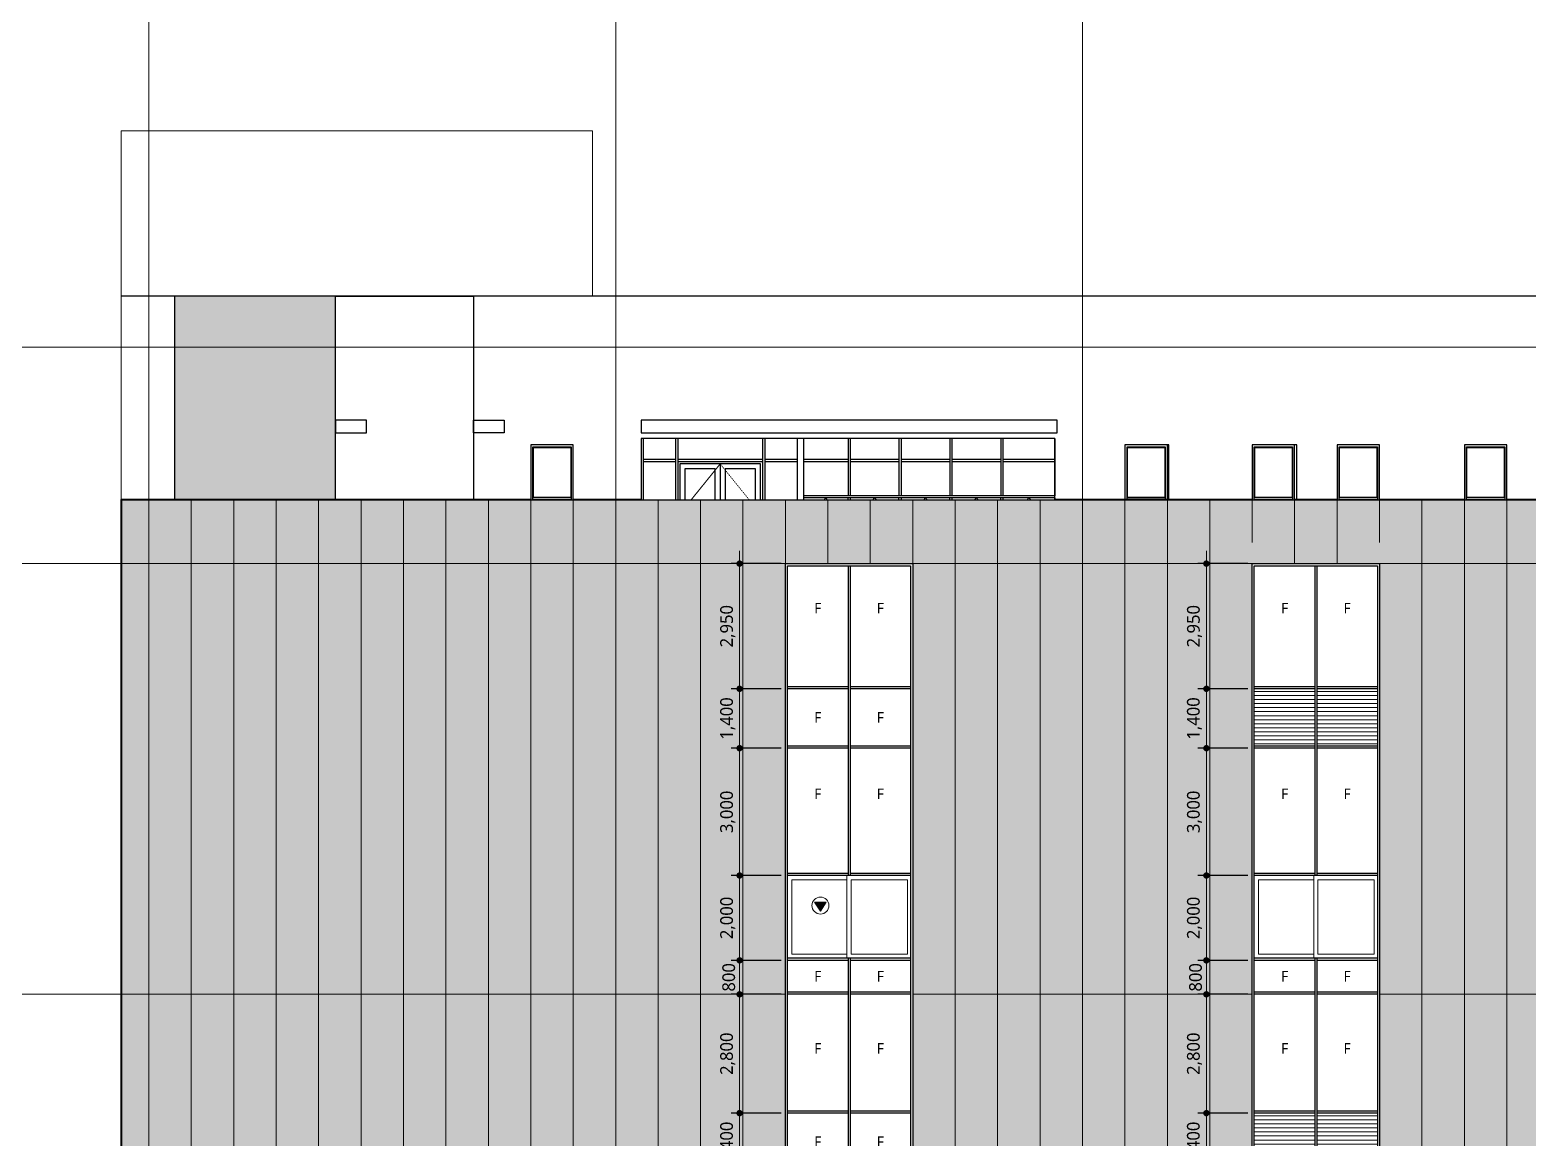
# Model space of a CAD drawing. Header units: millimetres. Extents: x 1680000 to 3024000, y 712800 to 950400.
# Drawn here: x 2767157 to 2802460, y 841973 to 868086 of the extents above; entities that cross this region are included whole.
import ezdxf
from ezdxf.enums import TextEntityAlignment as Align
from ezdxf.xclip import XClip

# ---------------------------------------------------------------- set-up
doc = ezdxf.new("R2010")
doc.units = ezdxf.units.MM
doc.set_wipeout_variables(frame=1)
for name, pattern in [('CEN', [62, 60, -1, 0, -1]), ('DASHDOT', [1, 0.5, -0.25, 0, -0.25]), ('HID', [2, 1.1, -0.9])]:
    doc.linetypes.add(name, pattern=pattern)
doc.layers.get('Defpoints').update_dxf_attribs({"color": 140})
for name, color, linetype, lineweight in [('A-AXIS-LINE', 1, 'CEN', 15), ('A-DWXK-OPEN', 1, 'HID', 15), ('A-ELEV-LIN1', 2, 'Continuous', 40), ('A-ELEV-LIN2', 7, 'Continuous', 25), ('A-ELEV-LIN3', 8, 'Continuous', 18), ('A-ELEV-WIN', 4, 'Continuous', 25), ('A-MKXS-TEXT1', 3, 'Continuous', 25)]:
    doc.layers.add(name, color=color, linetype=linetype, lineweight=lineweight)
doc.layers.add('A-XXXX-NPLT', color=144, linetype='Continuous', lineweight=15, plot=False)
doc.layers.add('A-XXXX-SOLD', color=252, linetype='Continuous')
doc.layers.add('입면색상', color=7, linetype='Continuous')
doc.styles.add('HY울릉도L', font='')
doc.styles.add('맑은고딕', font='malgun.ttf')
doc.styles.get('HY울릉도L').set_extended_font_data('HYwulM')
doc.dimstyles.new('CDIM', dxfattribs={"dimtxt": 3, "dimasz": 1.5, "dimexe": 2, "dimexo": 1, "dimgap": 1, "dimtad": 1, "dimdec": 0, "dimrnd": 0.5, "dimzin": 0, "dimdsep": 32, "dimlunit": 6, "dimtxsty": 'HY울릉도L', "dimblk1": '_CIDOT', "dimblk2": '_CIDOT', "dimsah": 1, "dimcen": 5.5, "dimclrd": 2, "dimclre": 2, "dimclrt": 7, "dimadec": 0, "dimazin": 0, "dimtfac": 1, "dimtdec": 0, "dimtix": 1, "dimtmove": 2, "dimatfit": 1, "dimldrblk": '_CIDOT', "dimfxl": 1, "dimtolj": 1, "dimtzin": 0, "dimlwd": -1, "dimarcsym": 0})

# ---------------------------------------------------------------- blocks, each defined once
blk = doc.blocks.new('A$C90b9fe37')
blk.add_wipeout([(0, 0), (0, -2000), (1000, -2000), (1000, 0)]).dxf.layer = 'A-ELEV-LIN3'
at = {"layer": 'A-DWXK-OPEN', "ltscale": 50}
blk.add_lwpolyline([(950, -1950), (500, -1300), (50, -1950)], dxfattribs=at)
at = {"layer": 'A-ELEV-WIN'}
for points in [[(1000, -2000), (1000, 0), (0, 0), (0, -2000), (1000, -2000)], [(950, -1250), (50, -1250)], [(950, -1300), (50, -1300)]]:
    blk.add_lwpolyline(points, dxfattribs=at)
for points in [[(50, -1950), (50, -50), (950, -50), (950, -1950)], [(170, -1830), (170, -1420), (830, -1420), (830, -1830)]]:
    blk.add_lwpolyline(points, close=True, dxfattribs=at)
at = {"layer": 'A-ELEV-WIN', "color": 252, "true_color": 0x939598}
for points in [[(60, -1240), (60, -60), (940, -60), (940, -1240)], [(180, -1820), (180, -1430), (820, -1430), (820, -1820)]]:
    blk.add_lwpolyline(points, close=True, dxfattribs=at)
blk = doc.blocks.new('axis')
at = {"layer": 'A-AXIS-LINE'}
for p, q in [((4621438.1, -355868.7), (4883538.1, -355868.7)), ((4621438.1, -360968.7), (4883538.1, -360968.7)), ((4621438.1, -371118.7), (4883538.1, -371118.7))]:
    blk.add_line(p, q, dxfattribs=at)
blk = doc.blocks.new('_CIDOT')
at = {"color": 0, "linetype": 'ByBlock'}
blk.add_line((2, 0), (-1, 0), dxfattribs=at)
at = {"color": 0, "linetype": 'ByBlock', "const_width": 0.5}
blk.add_lwpolyline([(-0.25, 0, 1), (0.25, 0, 1)], format="xyb", close=True, dxfattribs=at)
blk = doc.blocks.new('*D51')
at = {"layer": 'A-XXXX-NPLT', "transparency": 16777216}
for p, q in [((-1080, 40850), (-1080, 41000)), ((-1080, 40700), (-1080, 39900)), ((-1080, 39750), (-1080, 39600))]:
    blk.add_line(p, q, dxfattribs=at)
at = {"layer": 'A-XXXX-NPLT', "lineweight": -2, "transparency": 16777216}
for p, q in [((-100, 40700), (-1280, 40700)), ((-100, 39900), (-1280, 39900))]:
    blk.add_line(p, q, dxfattribs=at)
at = {"layer": 'Defpoints', "color": 0, "transparency": 16777216}
for p in [(0, 40700), (-1080, 39900), (0, 39900)]:
    blk.add_point(p, dxfattribs=at)
at = {"layer": 'A-XXXX-NPLT', "transparency": 16777216, "xscale": 150, "yscale": 150, "zscale": 150}
for p, rotation in [((-1080, 40700), 270), ((-1080, 39900), 90)]:
    blk.add_blockref('_CIDOT', p, dxfattribs=dict(at, rotation=rotation))
at = {"layer": 'A-XXXX-NPLT', "color": 3, "transparency": 16777216, "insert": (-1335, 40300), "char_height": 300, "attachment_point": 5, "rotation": 90, "style": '맑은고딕'}
blk.add_mtext('\\A1;800', dxfattribs=at)
blk = doc.blocks.new('*D52')
at = {"layer": 'A-XXXX-NPLT', "lineweight": -2, "transparency": 16777216}
for p, q in [((-100, 42700), (-1280, 42700)), ((-100, 40700), (-1280, 40700))]:
    blk.add_line(p, q, dxfattribs=at)
at = {"layer": 'A-XXXX-NPLT', "transparency": 16777216}
blk.add_line((-1080, 40850), (-1080, 42550), dxfattribs=at)
at = {"layer": 'Defpoints', "color": 0, "transparency": 16777216}
for p in [(-1080, 42700), (0, 42700), (0, 40700)]:
    blk.add_point(p, dxfattribs=at)
at = {"layer": 'A-XXXX-NPLT', "transparency": 16777216, "xscale": 150, "yscale": 150, "zscale": 150}
for p, rotation in [((-1080, 42700), 90), ((-1080, 40700), 270)]:
    blk.add_blockref('_CIDOT', p, dxfattribs=dict(at, rotation=rotation))
at = {"layer": 'A-XXXX-NPLT', "color": 3, "transparency": 16777216, "insert": (-1360, 41700), "char_height": 300, "attachment_point": 5, "rotation": 90, "style": '맑은고딕'}
blk.add_mtext('\\A1;2,000', dxfattribs=at)
blk = doc.blocks.new('*D53')
at = {"layer": 'A-XXXX-NPLT', "lineweight": -2, "transparency": 16777216}
for p, q in [((-100, 50050), (-1280, 50050)), ((-100, 47100), (-1280, 47100))]:
    blk.add_line(p, q, dxfattribs=at)
at = {"layer": 'A-XXXX-NPLT', "transparency": 16777216}
blk.add_line((-1080, 47250), (-1080, 49900), dxfattribs=at)
at = {"layer": 'Defpoints', "color": 0, "transparency": 16777216}
for p in [(-1080, 50050), (0, 50050), (0, 47100)]:
    blk.add_point(p, dxfattribs=at)
at = {"layer": 'A-XXXX-NPLT', "transparency": 16777216, "xscale": 150, "yscale": 150, "zscale": 150}
for p, rotation in [((-1080, 50050), 90), ((-1080, 47100), 270)]:
    blk.add_blockref('_CIDOT', p, dxfattribs=dict(at, rotation=rotation))
at = {"layer": 'A-XXXX-NPLT', "color": 3, "transparency": 16777216, "insert": (-1360, 48575), "char_height": 300, "attachment_point": 5, "rotation": 90, "style": '맑은고딕'}
blk.add_mtext('\\A1;2,950', dxfattribs=at)
blk = doc.blocks.new('*D54')
at = {"layer": 'A-XXXX-NPLT', "lineweight": -2, "transparency": 16777216}
for p, q in [((-100, 47100), (-1280, 47100)), ((-100, 45700), (-1280, 45700))]:
    blk.add_line(p, q, dxfattribs=at)
at = {"layer": 'A-XXXX-NPLT', "transparency": 16777216}
blk.add_line((-1080, 46950), (-1080, 45850), dxfattribs=at)
at = {"layer": 'Defpoints', "color": 0, "transparency": 16777216}
for p in [(0, 47100), (-1080, 45700), (0, 45700)]:
    blk.add_point(p, dxfattribs=at)
at = {"layer": 'A-XXXX-NPLT', "transparency": 16777216, "xscale": 150, "yscale": 150, "zscale": 150}
for p, rotation in [((-1080, 47100), 90), ((-1080, 45700), 270)]:
    blk.add_blockref('_CIDOT', p, dxfattribs=dict(at, rotation=rotation))
at = {"layer": 'A-XXXX-NPLT', "color": 3, "transparency": 16777216, "insert": (-1361, 46400), "char_height": 300, "attachment_point": 5, "rotation": 90, "style": '맑은고딕'}
blk.add_mtext('\\A1;1,400', dxfattribs=at)
blk = doc.blocks.new('*D55')
at = {"layer": 'A-XXXX-NPLT', "lineweight": -2, "transparency": 16777216}
for p, q in [((-100, 45700), (-1280, 45700)), ((-100, 42700), (-1280, 42700))]:
    blk.add_line(p, q, dxfattribs=at)
at = {"layer": 'A-XXXX-NPLT', "transparency": 16777216}
blk.add_line((-1080, 45550), (-1080, 42850), dxfattribs=at)
at = {"layer": 'Defpoints', "color": 0, "transparency": 16777216}
for p in [(0, 45700), (-1080, 42700), (0, 42700)]:
    blk.add_point(p, dxfattribs=at)
at = {"layer": 'A-XXXX-NPLT', "transparency": 16777216, "xscale": 150, "yscale": 150, "zscale": 150}
for p, rotation in [((-1080, 45700), 90), ((-1080, 42700), 270)]:
    blk.add_blockref('_CIDOT', p, dxfattribs=dict(at, rotation=rotation))
at = {"layer": 'A-XXXX-NPLT', "color": 3, "transparency": 16777216, "insert": (-1360, 44200), "char_height": 300, "attachment_point": 5, "rotation": 90, "style": '맑은고딕'}
blk.add_mtext('\\A1;3,000', dxfattribs=at)
blk = doc.blocks.new('*D58')
at = {"layer": 'A-XXXX-NPLT', "lineweight": -2, "transparency": 16777216}
for p, q in [((-100, 39900), (-1280, 39900)), ((-100, 37100), (-1280, 37100))]:
    blk.add_line(p, q, dxfattribs=at)
at = {"layer": 'A-XXXX-NPLT', "transparency": 16777216}
blk.add_line((-1080, 37250), (-1080, 39750), dxfattribs=at)
at = {"layer": 'Defpoints', "color": 0, "transparency": 16777216}
for p in [(-1080, 39900), (0, 39900), (0, 37100)]:
    blk.add_point(p, dxfattribs=at)
at = {"layer": 'A-XXXX-NPLT', "transparency": 16777216, "xscale": 150, "yscale": 150, "zscale": 150}
for p, rotation in [((-1080, 39900), 90), ((-1080, 37100), 270)]:
    blk.add_blockref('_CIDOT', p, dxfattribs=dict(at, rotation=rotation))
at = {"layer": 'A-XXXX-NPLT', "color": 3, "transparency": 16777216, "insert": (-1360, 38500), "char_height": 300, "attachment_point": 5, "rotation": 90, "style": '맑은고딕'}
blk.add_mtext('\\A1;2,800', dxfattribs=at)
blk = doc.blocks.new('*D59')
at = {"layer": 'A-XXXX-NPLT', "lineweight": -2, "transparency": 16777216}
for p, q in [((-100, 37100), (-1280, 37100)), ((-100, 35700), (-1280, 35700))]:
    blk.add_line(p, q, dxfattribs=at)
at = {"layer": 'A-XXXX-NPLT', "transparency": 16777216}
blk.add_line((-1080, 36950), (-1080, 35850), dxfattribs=at)
at = {"layer": 'Defpoints', "color": 0, "transparency": 16777216}
for p in [(0, 37100), (-1080, 35700), (0, 35700)]:
    blk.add_point(p, dxfattribs=at)
at = {"layer": 'A-XXXX-NPLT', "transparency": 16777216, "xscale": 150, "yscale": 150, "zscale": 150}
for p, rotation in [((-1080, 37100), 90), ((-1080, 35700), 270)]:
    blk.add_blockref('_CIDOT', p, dxfattribs=dict(at, rotation=rotation))
at = {"layer": 'A-XXXX-NPLT', "color": 3, "transparency": 16777216, "insert": (-1361, 36400), "char_height": 300, "attachment_point": 5, "rotation": 90, "style": '맑은고딕'}
blk.add_mtext('\\A1;1,400', dxfattribs=at)
blk = doc.blocks.new('*D71')
at = {"layer": 'A-XXXX-NPLT', "transparency": 16777216}
for p, q in [((-1080, 40950), (-1080, 41100)), ((-1080, 40800), (-1080, 40000)), ((-1080, 39850), (-1080, 39700))]:
    blk.add_line(p, q, dxfattribs=at)
at = {"layer": 'A-XXXX-NPLT', "lineweight": -2, "transparency": 16777216}
for p, q in [((-100, 40800), (-1280, 40800)), ((-100, 40000), (-1280, 40000))]:
    blk.add_line(p, q, dxfattribs=at)
at = {"layer": 'Defpoints', "color": 0, "transparency": 16777216}
for p in [(0, 40800), (-1080, 40000), (0, 40000)]:
    blk.add_point(p, dxfattribs=at)
at = {"layer": 'A-XXXX-NPLT', "transparency": 16777216, "xscale": 150, "yscale": 150, "zscale": 150}
for p, rotation in [((-1080, 40800), 270), ((-1080, 40000), 90)]:
    blk.add_blockref('_CIDOT', p, dxfattribs=dict(at, rotation=rotation))
at = {"layer": 'A-XXXX-NPLT', "color": 3, "transparency": 16777216, "insert": (-1335, 40400), "char_height": 300, "attachment_point": 5, "rotation": 90, "style": '맑은고딕'}
blk.add_mtext('\\A1;800', dxfattribs=at)
blk = doc.blocks.new('*D72')
at = {"layer": 'A-XXXX-NPLT', "lineweight": -2, "transparency": 16777216}
for p, q in [((-100, 42800), (-1280, 42800)), ((-100, 40800), (-1280, 40800))]:
    blk.add_line(p, q, dxfattribs=at)
at = {"layer": 'A-XXXX-NPLT', "transparency": 16777216}
blk.add_line((-1080, 40950), (-1080, 42650), dxfattribs=at)
at = {"layer": 'Defpoints', "color": 0, "transparency": 16777216}
for p in [(-1080, 42800), (0, 42800), (0, 40800)]:
    blk.add_point(p, dxfattribs=at)
at = {"layer": 'A-XXXX-NPLT', "transparency": 16777216, "xscale": 150, "yscale": 150, "zscale": 150}
for p, rotation in [((-1080, 42800), 90), ((-1080, 40800), 270)]:
    blk.add_blockref('_CIDOT', p, dxfattribs=dict(at, rotation=rotation))
at = {"layer": 'A-XXXX-NPLT', "color": 3, "transparency": 16777216, "insert": (-1360, 41800), "char_height": 300, "attachment_point": 5, "rotation": 90, "style": '맑은고딕'}
blk.add_mtext('\\A1;2,000', dxfattribs=at)
blk = doc.blocks.new('*D73')
at = {"layer": 'A-XXXX-NPLT', "lineweight": -2, "transparency": 16777216}
for p, q in [((-100, 50150), (-1280, 50150)), ((-100, 47200), (-1280, 47200))]:
    blk.add_line(p, q, dxfattribs=at)
at = {"layer": 'A-XXXX-NPLT', "transparency": 16777216}
blk.add_line((-1080, 47350), (-1080, 50000), dxfattribs=at)
at = {"layer": 'Defpoints', "color": 0, "transparency": 16777216}
for p in [(-1080, 50150), (0, 50150), (0, 47200)]:
    blk.add_point(p, dxfattribs=at)
at = {"layer": 'A-XXXX-NPLT', "transparency": 16777216, "xscale": 150, "yscale": 150, "zscale": 150}
for p, rotation in [((-1080, 50150), 90), ((-1080, 47200), 270)]:
    blk.add_blockref('_CIDOT', p, dxfattribs=dict(at, rotation=rotation))
at = {"layer": 'A-XXXX-NPLT', "color": 3, "transparency": 16777216, "insert": (-1360, 48675), "char_height": 300, "attachment_point": 5, "rotation": 90, "style": '맑은고딕'}
blk.add_mtext('\\A1;2,950', dxfattribs=at)
blk = doc.blocks.new('*D74')
at = {"layer": 'A-XXXX-NPLT', "lineweight": -2, "transparency": 16777216}
for p, q in [((-100, 47200), (-1280, 47200)), ((-100, 45800), (-1280, 45800))]:
    blk.add_line(p, q, dxfattribs=at)
at = {"layer": 'A-XXXX-NPLT', "transparency": 16777216}
blk.add_line((-1080, 47050), (-1080, 45950), dxfattribs=at)
at = {"layer": 'Defpoints', "color": 0, "transparency": 16777216}
for p in [(0, 47200), (-1080, 45800), (0, 45800)]:
    blk.add_point(p, dxfattribs=at)
at = {"layer": 'A-XXXX-NPLT', "transparency": 16777216, "xscale": 150, "yscale": 150, "zscale": 150}
for p, rotation in [((-1080, 47200), 90), ((-1080, 45800), 270)]:
    blk.add_blockref('_CIDOT', p, dxfattribs=dict(at, rotation=rotation))
at = {"layer": 'A-XXXX-NPLT', "color": 3, "transparency": 16777216, "insert": (-1361, 46500), "char_height": 300, "attachment_point": 5, "rotation": 90, "style": '맑은고딕'}
blk.add_mtext('\\A1;1,400', dxfattribs=at)
blk = doc.blocks.new('*D75')
at = {"layer": 'A-XXXX-NPLT', "lineweight": -2, "transparency": 16777216}
for p, q in [((-100, 45800), (-1280, 45800)), ((-100, 42800), (-1280, 42800))]:
    blk.add_line(p, q, dxfattribs=at)
at = {"layer": 'A-XXXX-NPLT', "transparency": 16777216}
blk.add_line((-1080, 45650), (-1080, 42950), dxfattribs=at)
at = {"layer": 'Defpoints', "color": 0, "transparency": 16777216}
for p in [(0, 45800), (-1080, 42800), (0, 42800)]:
    blk.add_point(p, dxfattribs=at)
at = {"layer": 'A-XXXX-NPLT', "transparency": 16777216, "xscale": 150, "yscale": 150, "zscale": 150}
for p, rotation in [((-1080, 45800), 90), ((-1080, 42800), 270)]:
    blk.add_blockref('_CIDOT', p, dxfattribs=dict(at, rotation=rotation))
at = {"layer": 'A-XXXX-NPLT', "color": 3, "transparency": 16777216, "insert": (-1360, 44300), "char_height": 300, "attachment_point": 5, "rotation": 90, "style": '맑은고딕'}
blk.add_mtext('\\A1;3,000', dxfattribs=at)
blk = doc.blocks.new('*D77')
at = {"layer": 'A-XXXX-NPLT', "lineweight": -2, "transparency": 16777216}
for p, q in [((-100, 40000), (-1280, 40000)), ((-100, 37200), (-1280, 37200))]:
    blk.add_line(p, q, dxfattribs=at)
at = {"layer": 'A-XXXX-NPLT', "transparency": 16777216}
blk.add_line((-1080, 37350), (-1080, 39850), dxfattribs=at)
at = {"layer": 'Defpoints', "color": 0, "transparency": 16777216}
for p in [(-1080, 40000), (0, 40000), (0, 37200)]:
    blk.add_point(p, dxfattribs=at)
at = {"layer": 'A-XXXX-NPLT', "transparency": 16777216, "xscale": 150, "yscale": 150, "zscale": 150}
for p, rotation in [((-1080, 40000), 90), ((-1080, 37200), 270)]:
    blk.add_blockref('_CIDOT', p, dxfattribs=dict(at, rotation=rotation))
at = {"layer": 'A-XXXX-NPLT', "color": 3, "transparency": 16777216, "insert": (-1360, 38600), "char_height": 300, "attachment_point": 5, "rotation": 90, "style": '맑은고딕'}
blk.add_mtext('\\A1;2,800', dxfattribs=at)
blk = doc.blocks.new('*D78')
at = {"layer": 'A-XXXX-NPLT', "lineweight": -2, "transparency": 16777216}
for p, q in [((-100, 37200), (-1280, 37200)), ((-100, 35800), (-1280, 35800))]:
    blk.add_line(p, q, dxfattribs=at)
at = {"layer": 'A-XXXX-NPLT', "transparency": 16777216}
blk.add_line((-1080, 37050), (-1080, 35950), dxfattribs=at)
at = {"layer": 'Defpoints', "color": 0, "transparency": 16777216}
for p in [(0, 37200), (-1080, 35800), (0, 35800)]:
    blk.add_point(p, dxfattribs=at)
at = {"layer": 'A-XXXX-NPLT', "transparency": 16777216, "xscale": 150, "yscale": 150, "zscale": 150}
for p, rotation in [((-1080, 37200), 90), ((-1080, 35800), 270)]:
    blk.add_blockref('_CIDOT', p, dxfattribs=dict(at, rotation=rotation))
at = {"layer": 'A-XXXX-NPLT', "color": 3, "transparency": 16777216, "insert": (-1361, 36500), "char_height": 300, "attachment_point": 5, "rotation": 90, "style": '맑은고딕'}
blk.add_mtext('\\A1;1,400', dxfattribs=at)
blk = doc.blocks.new('소방관진입창')
at = {"layer": 'A-DWXK-OPEN', "linetype": 'Continuous', "ltscale": 50, "true_color": 0xcd2027}
h = blk.add_hatch(color=242, dxfattribs=at)
h.dxf.hatch_style = 1
h.paths.add_polyline_path([(138, 80), (-138, 80), (0, -130)])
at = {"layer": 'A-DWXK-OPEN', "color": 242, "linetype": 'Continuous', "ltscale": 50, "true_color": 0xcd2027}
blk.add_lwpolyline([(-138, 80), (0, -130), (138, 80)], close=True, dxfattribs=at)
blk.add_circle((0, 0), 200, dxfattribs=at)
blk = doc.blocks.new('AW-1')
blk.add_wipeout([(9800, 3000), (0, 3000), (0, 0), (9800, 0)])
at = {"layer": 'A-DWXK-OPEN', "linetype": 'DASHDOT', "ltscale": 10}
for points in [[(1862.5, 2350), (912.5, 1175), (1862.5, 0)], [(1862.5, 0), (2812.5, 1175), (1862.5, 2350)]]:
    blk.add_lwpolyline(points, dxfattribs=at)
at = {"layer": 'A-DWXK-OPEN', "ltscale": 50}
for points in [[(3825, 850), (4350, 1550), (4875, 850)], [(4925, 850), (5500, 1550), (6075, 850)], [(6125, 850), (6700, 1550), (7275, 850)], [(7325, 850), (7900, 1550), (8475, 850)], [(8525, 850), (9137.5, 1550), (9750, 850)]]:
    blk.add_lwpolyline(points, dxfattribs=at)
at = {"layer": 'A-ELEV-WIN'}
for p, q in [((50, 3000), (50, 0)), ((812.5, 2950), (50, 2950)), ((812.5, 3000), (812.5, 0)), ((862.5, 3000), (862.5, 0)), ((2862.5, 2950), (862.5, 2950)), ((2862.5, 3000), (2862.5, 0)), ((2912.5, 3000), (2912.5, 0)), ((3675, 2950), (2912.5, 2950)), ((3675, 3000), (3675, 0)), ((3825, 3000), (3825, 0)), ((4875, 2950), (3825, 2950)), ((4875, 3000), (4875, 1600)), ((4925, 3000), (4925, 1600)), ((6075, 2950), (4925, 2950)), ((6075, 3000), (6075, 1600)), ((6125, 3000), (6125, 1600)), ((7275, 2950), (6125, 2950)), ((7275, 3000), (7275, 1600)), ((7325, 3000), (7325, 1600)), ((8475, 2950), (7325, 2950)), ((8475, 3000), (8475, 1600)), ((8525, 3000), (8525, 1600)), ((9750, 2950), (8525, 2950)), ((9750, 3000), (9750, 1600)), ((812.5, 2450), (50, 2450)), ((812.5, 2400), (50, 2400)), ((2862.5, 2450), (862.5, 2450)), ((2862.5, 2400), (862.5, 2400)), ((1862.5, 2350), (1862.5, 0)), ((3675, 2450), (2912.5, 2450)), ((3675, 2400), (2912.5, 2400)), ((4875, 2450), (3825, 2450)), ((4875, 2400), (3825, 2400)), ((6075, 2450), (4925, 2450)), ((6075, 2400), (4925, 2400)), ((7275, 2450), (6125, 2450)), ((7275, 2400), (6125, 2400)), ((8475, 2450), (7325, 2450)), ((8475, 2400), (7325, 2400)), ((9750, 2450), (8525, 2450)), ((9750, 2400), (8525, 2400)), ((9750, 1600), (3825, 1600)), ((9750, 1550), (3825, 1550)), ((9750, 1550), (9750, 850)), ((9750, 850), (3825, 850)), ((9750, 800), (3825, 800)), ((4875, 800), (4875, 0)), ((4925, 800), (4925, 0)), ((6075, 800), (6075, 0)), ((6125, 800), (6125, 0)), ((7275, 800), (7275, 0)), ((7325, 800), (7325, 0)), ((8475, 800), (8475, 0)), ((8525, 800), (8525, 0)), ((9750, 800), (9750, 0)), ((812.5, 50), (50, 50)), ((3675, 50), (2912.5, 50)), ((4875, 50), (3825, 50)), ((6075, 50), (4925, 50)), ((7275, 50), (6125, 50)), ((8475, 50), (7325, 50)), ((9750, 50), (8525, 50))]:
    blk.add_line(p, q, dxfattribs=at)
for points in [[(9800, 3000), (0, 3000), (0, 0), (9800, 0)], [(1742.5, 120), (1742.5, 2230), (1032.5, 2230), (1032.5, 120)], [(1982.5, 120), (2692.5, 120), (2692.5, 2230), (1982.5, 2230)], [(4755, 970), (4755, 1430), (3945, 1430), (3945, 970)], [(5955, 970), (5955, 1430), (5045, 1430), (5045, 970)], [(7155, 970), (7155, 1430), (6245, 1430), (6245, 970)], [(8355, 970), (8355, 1430), (7445, 1430), (7445, 970)], [(9630, 970), (9630, 1430), (8645, 1430), (8645, 970)]]:
    blk.add_lwpolyline(points, close=True, dxfattribs=at)
for points in [[(2812.5, 0), (2812.5, 2350), (912.5, 2350), (912.5, 0)], [(3825, 1550), (3825, 850), (4875, 850), (4875, 1550), (3825, 1550)], [(4925, 1550), (4925, 850), (6075, 850), (6075, 1550), (4925, 1550)], [(6125, 1550), (6125, 850), (7275, 850), (7275, 1550), (6125, 1550)], [(7325, 1550), (7325, 850), (8475, 850), (8475, 1550), (7325, 1550)], [(8525, 1550), (8525, 850), (9750, 850), (9750, 1550), (8525, 1550)]]:
    blk.add_lwpolyline(points, dxfattribs=at)
at = {"layer": 'A-ELEV-WIN', "color": 252, "true_color": 0x939598}
for points in [[(4745, 980), (4745, 1420), (3955, 1420), (3955, 980)], [(5945, 980), (5945, 1420), (5055, 1420), (5055, 980)], [(7145, 980), (7145, 1420), (6255, 1420), (6255, 980)], [(8345, 980), (8345, 1420), (7455, 1420), (7455, 980)], [(9620, 980), (9620, 1420), (8655, 1420), (8655, 980)]]:
    blk.add_lwpolyline(points, close=True, dxfattribs=at)
blk = doc.blocks.new('입면창2')
blk.add_wipeout([(0, 50050), (3000, 50050), (3000, 200), (0, 200)]).dxf.layer = 'A-ELEV-LIN3'
at = {"layer": 'A-ELEV-LIN3'}
h = blk.add_hatch(dxfattribs=at)
h.set_pattern_fill('ANSI31', color=253, scale=30, angle=315)
h.set_pattern_definition([(0, (-59545.61, -62760), (2e-14, 95.25), [])])
h.paths.add_polyline_path([(2950, 45750), (2950, 47100), (1525, 47100), (1525, 45750)])
h.paths.add_polyline_path([(50, 47100), (50, 45750), (1475, 45750), (1475, 47100)])
h = blk.add_hatch(dxfattribs=at)
h.set_pattern_fill('ANSI31', color=253, scale=30, angle=315)
h.set_pattern_definition([(0, (-59545.61, -72760), (2e-14, 95.25), [])])
h.paths.add_polyline_path([(2950, 35750), (2950, 37100), (1525, 37100), (1525, 35750)])
h.paths.add_polyline_path([(50, 37100), (50, 35750), (1475, 35750), (1475, 37100)])
at = {"layer": 'A-ELEV-LIN3', "color": 253}
for points in [[(1450, 40850), (150, 40850), (150, 42600), (1450, 42600)], [(1450, 42700), (1450, 40750)]]:
    blk.add_lwpolyline(points, dxfattribs=at)
blk.add_lwpolyline([(1550, 42600), (2875, 42600), (2875, 40850), (1550, 40850)], close=True, dxfattribs=at)
at = {"layer": 'A-ELEV-WIN'}
blk.add_lwpolyline([(3000, 200), (0, 200), (0, 50050), (3000, 50050)], close=True, dxfattribs=at)
for points in [[(50, 250), (50, 50000), (2950, 50000), (2950, 250)], [(1475, 50000), (1475, 42700)], [(1525, 50000), (1525, 42700)], [(1475, 47150), (50, 47150)], [(1475, 47100), (50, 47100)], [(2950, 47150), (1525, 47150)], [(2950, 47100), (1525, 47100)], [(1475, 45750), (50, 45750)], [(1475, 45700), (50, 45700)], [(2950, 45750), (1525, 45750)], [(2950, 45700), (1525, 45700)], [(1475, 42750), (50, 42750)], [(2950, 42750), (1525, 42750)], [(2950, 42700), (50, 42700)], [(2950, 40750), (50, 40750)], [(1475, 40700), (50, 40700)], [(1475, 40750), (1475, 32700)], [(1525, 40750), (1525, 32700)], [(2950, 40700), (1525, 40700)], [(1475, 39950), (50, 39950)], [(1475, 39900), (50, 39900)], [(2950, 39950), (1525, 39950)], [(2950, 39900), (1525, 39900)], [(1475, 37150), (50, 37150)], [(1475, 37100), (50, 37100)], [(2950, 37150), (1525, 37150)], [(2950, 37100), (1525, 37100)]]:
    blk.add_lwpolyline(points, dxfattribs=at)
at = {"layer": 'A-MKXS-TEXT1', "style": '맑은고딕'}
for p in [(762.5, 49000), (2237.5, 49000), (762.5, 44625), (2237.5, 44625), (762.5, 40325), (2237.5, 40325), (762.5, 38625), (2237.5, 38625)]:
    blk.add_text('F', height=250, dxfattribs=at).set_placement(p, align=Align.MIDDLE_CENTER)
at = {"layer": 'A-XXXX-NPLT'}
for base, p1, p2, picture, middle in [((-1080, 50050), (0, 47100), (0, 50050), '*D53', (-1360.2, 48575)), ((-1080, 45700), (0, 47100), (0, 45700), '*D54', (-1361, 46400)), ((-1080, 42700), (0, 45700), (0, 42700), '*D55', (-1360.2, 44200)), ((-1080, 42700), (0, 40700), (0, 42700), '*D52', (-1360.2, 41700)), ((-1080, 39900), (0, 37100), (0, 39900), '*D58', (-1360.2, 38500)), ((-1080, 35700), (0, 37100), (0, 35700), '*D59', (-1361, 36400))]:
    dim = blk.add_linear_dim(base=base, p1=p1, p2=p2, angle=90, dimstyle='CDIM', override={"dimscale": 100, "dimtxsty": '맑은고딕', "dimclrd": 256, "dimclre": 256, "dimclrt": 3}, dxfattribs=at)
    dim.commit()
    dim.dimension.update_dxf_attribs({"geometry": picture, "text_midpoint": middle})
dim = blk.add_aligned_dim(p1=(0, 40700), p2=(0, 39900), distance=-1080, dimstyle='CDIM', override={"dimscale": 100, "dimtxsty": '맑은고딕', "dimclrd": 256, "dimclre": 256, "dimclrt": 3}, dxfattribs=at)
dim.commit()
dim.dimension.update_dxf_attribs({"geometry": '*D51', "text_midpoint": (-1335, 40300)})
blk = doc.blocks.new('입면창_그릴x')
blk.add_wipeout([(0, 50150), (3000, 50150), (3000, 300), (0, 300)]).dxf.layer = 'A-ELEV-LIN3'
at = {"layer": 'A-ELEV-LIN3', "color": 253}
for points in [[(1450, 42800), (1450, 40850)], [(1450, 40950), (150, 40950), (150, 42700), (1450, 42700)]]:
    blk.add_lwpolyline(points, dxfattribs=at)
blk.add_lwpolyline([(1550, 42700), (2875, 42700), (2875, 40950), (1550, 40950)], close=True, dxfattribs=at)
at = {"layer": 'A-ELEV-WIN'}
blk.add_lwpolyline([(3000, 300), (0, 300), (0, 50150), (3000, 50150)], close=True, dxfattribs=at)
for points in [[(50, 350), (50, 50100), (2950, 50100), (2950, 350)], [(1475, 50100), (1475, 42800)], [(1525, 50100), (1525, 42800)], [(1475, 47250), (50, 47250)], [(1475, 47200), (50, 47200)], [(2950, 47250), (1525, 47250)], [(2950, 47200), (1525, 47200)], [(1475, 45850), (50, 45850)], [(1475, 45800), (50, 45800)], [(2950, 45850), (1525, 45850)], [(2950, 45800), (1525, 45800)], [(1475, 42850), (50, 42850)], [(2950, 42800), (50, 42800)], [(2950, 42850), (1525, 42850)], [(2950, 40850), (50, 40850)], [(1475, 40800), (50, 40800)], [(1475, 40850), (1475, 32800)], [(1525, 40850), (1525, 32800)], [(2950, 40800), (1525, 40800)], [(1475, 40050), (50, 40050)], [(1475, 40000), (50, 40000)], [(2950, 40050), (1525, 40050)], [(2950, 40000), (1525, 40000)], [(1475, 37250), (50, 37250)], [(1475, 37200), (50, 37200)], [(2950, 37250), (1525, 37250)], [(2950, 37200), (1525, 37200)]]:
    blk.add_lwpolyline(points, dxfattribs=at)
at = {"layer": 'A-MKXS-TEXT1', "style": '맑은고딕'}
for p in [(762.5, 49100), (2237.5, 49100), (762.5, 46525), (2237.5, 46525), (762.5, 44725), (2237.5, 44725), (762.5, 40425), (2237.5, 40425), (762.5, 38725), (2237.5, 38725), (762.5, 36525), (2237.5, 36525)]:
    blk.add_text('F', height=250, dxfattribs=at).set_placement(p, align=Align.MIDDLE_CENTER)
at = {"layer": 'A-XXXX-NPLT'}
for base, p1, p2, picture, middle in [((-1080, 50150), (0, 47200), (0, 50150), '*D73', (-1360.2, 48675)), ((-1080, 45800), (0, 47200), (0, 45800), '*D74', (-1361, 46500)), ((-1080, 42800), (0, 45800), (0, 42800), '*D75', (-1360.2, 44300)), ((-1080, 42800), (0, 40800), (0, 42800), '*D72', (-1360.2, 41800)), ((-1080, 40000), (0, 37200), (0, 40000), '*D77', (-1360.2, 38600)), ((-1080, 35800), (0, 37200), (0, 35800), '*D78', (-1361, 36500))]:
    dim = blk.add_linear_dim(base=base, p1=p1, p2=p2, angle=90, dimstyle='CDIM', override={"dimscale": 100, "dimtxsty": '맑은고딕', "dimclrd": 256, "dimclre": 256, "dimclrt": 3}, dxfattribs=at)
    dim.commit()
    dim.dimension.update_dxf_attribs({"geometry": picture, "text_midpoint": middle})
dim = blk.add_aligned_dim(p1=(0, 40800), p2=(0, 40000), distance=-1080, dimstyle='CDIM', override={"dimscale": 100, "dimtxsty": '맑은고딕', "dimclrd": 256, "dimclre": 256, "dimclrt": 3}, dxfattribs=at)
dim.commit()
dim.dimension.update_dxf_attribs({"geometry": '*D71', "text_midpoint": (-1335, 40400)})

msp = doc.modelspace()

# ---------------------------------------------------------------- hatches: boundary and pattern name
at = {"layer": 'A-XXXX-SOLD'}
h = msp.add_hatch(color=254, dxfattribs=at)
h.dxf.hatch_style = 1
h.paths.add_polyline_path([(2774360, 861810), (2770560, 861810), (2770560, 857010), (2774360, 857010)])
at = {"layer": '입면색상', "true_color": 0xc0d4cb}
h = msp.add_hatch(color=9, dxfattribs=at)
h.dxf.hatch_style = 1
h.paths.add_polyline_path([(2806960, 816360), (2769310, 816360), (2769310, 857010), (2806960, 857010)])

# ---------------------------------------------------------------- linework, layer by layer
at = {"layer": 'A-AXIS-LINE'}
for p, q in [((2769960, 880860), (2769960, 764360)), ((2780960, 880860), (2780960, 764360)), ((2791960, 880860), (2791960, 764360))]:
    msp.add_line(p, q, dxfattribs=at)
at = {"layer": 'A-ELEV-LIN2'}
msp.add_line((2814560, 861810), (2769310, 861810), dxfattribs=at)
for points in [[(2774360, 857010), (2774360, 861810), (2770560, 861810), (2770560, 857010)], [(2774360, 861810), (2777610, 861810), (2777610, 857010)], [(2774360, 858590), (2775085, 858590), (2775085, 858890), (2774360, 858890), (2774360, 858590)], [(2778335, 858590), (2777610, 858590), (2777610, 858890), (2778335, 858890), (2778335, 858590)], [(2781560, 858590), (2791360, 858590), (2791360, 858890), (2781560, 858890), (2781560, 858590)]]:
    msp.add_lwpolyline(points, dxfattribs=at)
at = {"layer": 'A-ELEV-LIN3'}
for p, q in [((2769960, 857010), (2769960, 785360)), ((2770960, 857010), (2770960, 785360)), ((2771960, 857010), (2771960, 785360)), ((2772960, 857010), (2772960, 785360)), ((2773960, 857010), (2773960, 785360)), ((2774960, 857010), (2774960, 785360)), ((2775960, 857010), (2775960, 785360)), ((2776960, 857010), (2776960, 785360)), ((2777960, 857010), (2777960, 785360)), ((2778960, 857010), (2778960, 785360)), ((2779960, 857010), (2779960, 785360)), ((2780960, 857010), (2780960, 785360)), ((2781960, 857010), (2781960, 785360)), ((2782960, 857010), (2782960, 785360)), ((2783960, 857010), (2783960, 785360)), ((2788960, 857010), (2788960, 785360)), ((2789960, 857010), (2789960, 785360)), ((2790960, 857010), (2790960, 785360)), ((2791960, 857010), (2791960, 785360)), ((2794960, 857010), (2794960, 785360)), ((2795960, 856010), (2795960, 857010)), ((2796960, 855510), (2796960, 857010)), ((2797960, 855510), (2797960, 857010)), ((2798960, 856010), (2798960, 857010)), ((2799960, 857010), (2799960, 785360)), ((2800960, 857010), (2800960, 785360)), ((2801960, 857010), (2801960, 785360))]:
    msp.add_line(p, q, dxfattribs=at)
msp.add_lwpolyline([(2780410, 861810), (2780410, 865710), (2769310, 865710), (2769310, 857010)], dxfattribs=at)
at = {"layer": '입면색상', "color": 118, "true_color": 0x003f2d}
msp.add_lwpolyline([(2769310, 857010), (2902610, 857010), (2902610, 785360), (2769310, 785360)], close=True, dxfattribs=at)
at = {"layer": '입면색상', "color": 252, "true_color": 0x778f9c}
msp.add_lwpolyline([(2806960, 816360), (2769310, 816360), (2769310, 857010), (2806960, 857010)], close=True, dxfattribs=at)

# ---------------------------------------------------------------- next in the draw order: block references
ref = msp.add_blockref('A$C90b9fe37', (2792960, 858310))
XClip(ref).set_block_clipping_path([(0, -1300), (1033.6467410871, 0)])

# ---------------------------------------------------------------- next in the draw order: linework, layer by layer
at = {"layer": 'A-ELEV-LIN3'}
for p, q in [((2792960, 857010), (2792960, 785360)), ((2793960, 857010), (2793960, 785360))]:
    msp.add_line(p, q, dxfattribs=at)

# ---------------------------------------------------------------- next in the draw order: block references
at = {"layer": 'A-AXIS-LINE'}
msp.add_blockref('axis', (-1896478.1, 1216478.7), dxfattribs=at)

# ---------------------------------------------------------------- next in the draw order: block references
for name, p in [('입면창_그릴x', (2784960, 805360)), ('입면창2', (2795960, 805460))]:
    msp.add_blockref(name, p)

# ---------------------------------------------------------------- next in the draw order: linework, layer by layer
at = {"layer": 'A-ELEV-LIN1'}
msp.add_lwpolyline([(2902610, 785360), (2902610, 857010), (2769310, 857010), (2769310, 785360)], dxfattribs=at)
at = {"layer": 'A-ELEV-LIN3'}
for p, q in [((2784960, 855510), (2784960, 857010)), ((2785960, 855510), (2785960, 857010)), ((2786960, 855510), (2786960, 857010)), ((2787960, 855510), (2787960, 857010))]:
    msp.add_line(p, q, dxfattribs=at)

# ---------------------------------------------------------------- next in the draw order: block references
msp.add_blockref('소방관진입창', (2785785, 847450.2))

# ---------------------------------------------------------------- next in the draw order: block references
ref = msp.add_blockref('A$C90b9fe37', (2778960, 858310))
XClip(ref).set_block_clipping_path([(0, -1300), (1000, 0)])
ref = msp.add_blockref('AW-1', (2781560, 855510))
XClip(ref).set_block_clipping_path([(0, 1500), (9750, 2950)])
ref = msp.add_blockref('A$C90b9fe37', (2795960, 858310))
XClip(ref).set_block_clipping_path([(0, -1300), (1049.4072085503, 0)])
ref = msp.add_blockref('A$C90b9fe37', (2797960, 858310))
XClip(ref).set_block_clipping_path([(0, -1300), (1000, 0)])
ref = msp.add_blockref('A$C90b9fe37', (2800960, 858310))
XClip(ref).set_block_clipping_path([(0, -1300), (1000, 0)])

doc.saveas('drawing.dxf')
